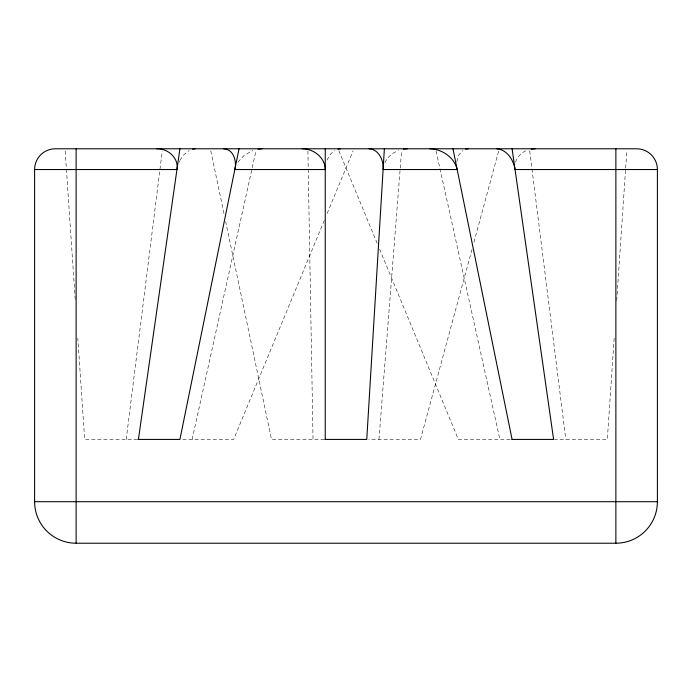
<?xml version="1.0" encoding="UTF-8"?>
<svg xmlns="http://www.w3.org/2000/svg" width="692" height="692" viewBox="0 0 692 692"><rect width="100%" height="100%" fill="white"/><g stroke="black" fill="none" stroke-linecap="round" stroke-linejoin="round"><path stroke-width="0.52" stroke-dasharray="3.46 2.59" d="M614.167 338.232L607.325 439.42L554.595 439.42M616.71 300.562L625.594 169.229M625.672 168.156L626.831 150.934M378.965 439.42L400.132 169.229M400.218 168.156L401.568 150.934M456.781 161.668L458.779 155.034L462.74 150.519M126.195 439.42L162.274 150.917M192.125 439.42L255.953 150.882M471.97 249.466L420.485 439.42L368.758 439.42M473.942 242.2L498.698 150.856M515.566 162.118C517.123 156.807 521.422 152.595 526.482 150.519M326.996 160.112L330.196 154.506L334.677 150.519M324.28 220.445L233.645 439.42L181.918 439.42M327.16 213.473L353.119 150.77M179.081 162.118L179.6 160.994M384.916 162.568C387.572 156.963 392.675 152.742 398.41 150.519M179.937 160.328L184.063 154.506L189.106 150.519M237.91 162.118L244.337 155.216L252.84 150.519M137.405 439.42L84.675 439.42L77.833 338.232M324.245 439.42L271.515 439.42L225.687 221.708M510.082 439.42L458.355 439.42L379.666 249.31M338.881 150.77L377.201 243.342M436.047 150.882L499.875 439.42M210.783 150.891L224.13 214.304M529.726 150.917L565.805 439.42M65.169 150.934L66.328 168.156M66.406 169.229L75.29 300.562M307.905 150.942L308.208 168.225M308.234 169.306L313.035 439.42"/><path stroke-width="1.04" d="M384.363 148.78L366.76 439.42L324.989 439.42M138.4 439.42L179.92 148.78M239.043 148.78L179.92 439.42L138.149 439.42M465.733 149.126L468.311 148.78M337.947 149.126L340.594 148.78M192.575 149.126L195.274 148.78M531.214 149.126L535.15 148.78M403.419 149.126L407.432 148.78M258.055 149.126L262.112 148.78M34.6 169.54A20.76 20.76 0 0 1 55.36 148.78L636.64 148.78A20.76 20.76 0 0 1 657.4 169.54L657.4 501.7A41.52 41.52 0 0 1 615.88 543.22L76.12 543.22A41.52 41.52 0 0 1 34.6 501.7L34.6 169.54L176.953 169.54C178.986 158.087 167.81 148.304 156.85 148.78M657.4 169.54L515.047 169.54C513.663 160.12 507.011 149.567 496.726 148.78M511.933 439.42L553.6 439.42L512.08 148.78M34.6 501.7L657.4 501.7M429.888 148.78C441.998 149.031 454.41 157.404 457.178 169.54L383.108 169.54C383.896 160.743 378.948 149.29 369.009 148.78M302.17 148.78C313.493 148.642 325.283 157.646 325.24 169.54L234.822 169.54C236.967 161.409 233.602 149.143 223.689 148.78M452.957 148.78L512.08 439.42M615.88 148.78L615.88 543.22M325.24 148.78L325.24 439.42M76.12 148.78L76.12 543.22"/></g></svg>
